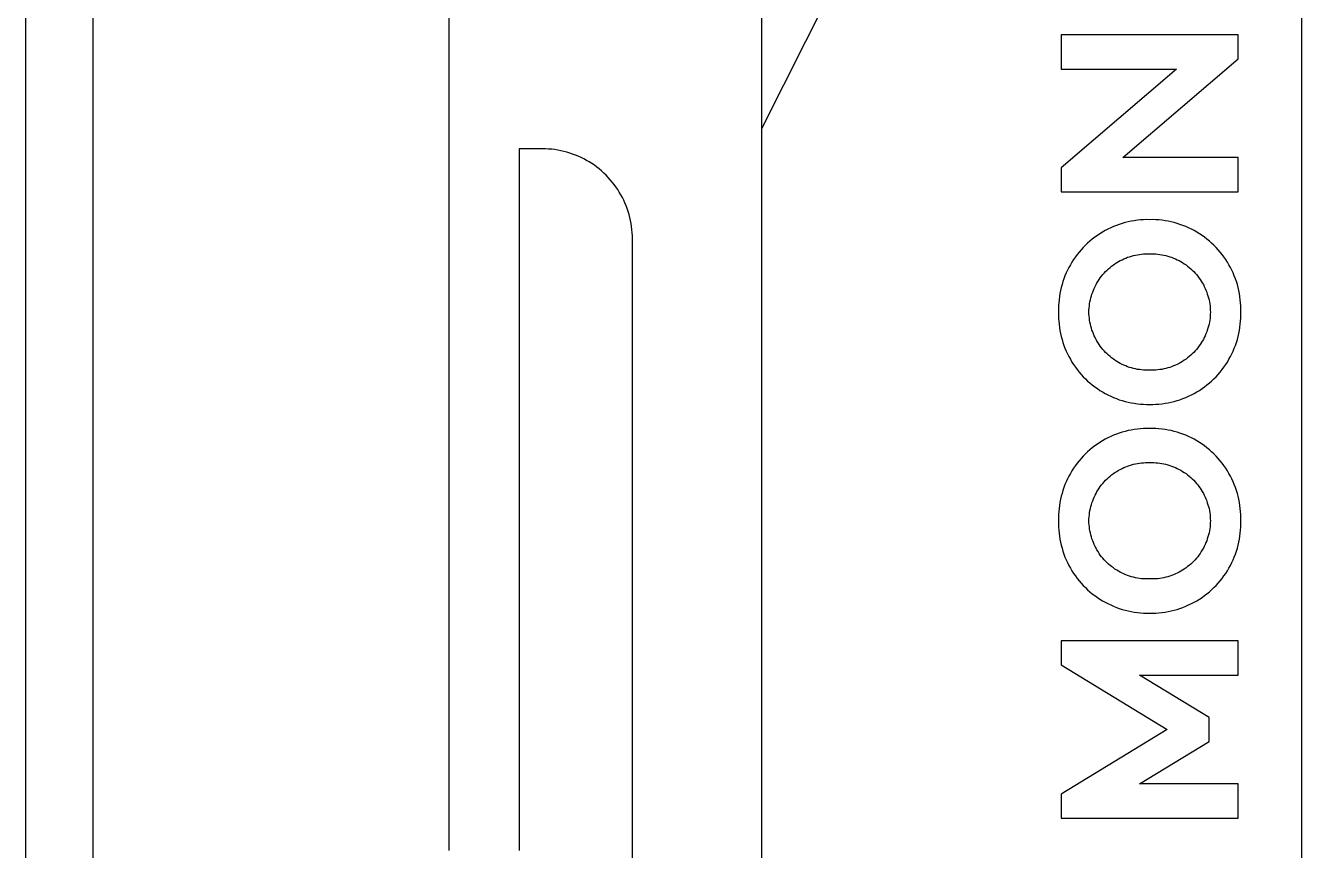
# Model space of a CAD drawing. Header units: inches. Extents: x 0 to 97, y -45 to 96.
# Drawn here: x 0 to 14.19, y 8.95 to 18.12 of the extents above; entities that cross this region are included whole.
import ezdxf

# ---------------------------------------------------------------- set-up
doc = ezdxf.new("R2010")
doc.units = ezdxf.units.IN
doc.header["$MEASUREMENT"] = 0
for name, color, linetype, true_color in [('Engrave (.125_ Depth)', 1, 'Continuous', 0xff0000), ('Information', 7, 'Continuous', 0x000000), ('Outside Profiling (.78_ Depth)', 7, 'Continuous', 0x007f00), ('Pocket (.125_ Depth)', 7, 'Continuous', 0x7d26cd)]:
    doc.layers.add(name, color=color, linetype=linetype, true_color=true_color)

msp = doc.modelspace()

# ---------------------------------------------------------------- linework, layer by layer
at = {"layer": 'Engrave (.125_ Depth)'}
msp.add_line((8.191, 16.975), (10.538, 21.651), dxfattribs=at)
at = {"layer": 'Information'}
msp.add_line((0, 96), (0, 0), dxfattribs=at)
at = {"layer": 'Outside Profiling (.78_ Depth)'}
for p, q in [((14.191, 29.75), (14.191, 6.868)), ((4.712, 8.95), (4.712, 24.75)), ((8.191, 1.75), (8.191, 24.655)), ((0.75, 18.632), (0.75, 1.25)), ((5.75, 16.75), (5.492, 16.75)), ((5.492, 16.75), (5.492, 8.95)), ((5.784, 16.749), (5.75, 16.75)), ((5.818, 16.748), (5.784, 16.749)), ((5.852, 16.745), (5.818, 16.748)), ((5.886, 16.741), (5.852, 16.745)), ((5.92, 16.735), (5.886, 16.741)), ((5.953, 16.729), (5.92, 16.735)), ((5.987, 16.722), (5.953, 16.729)), ((6.02, 16.713), (5.987, 16.722)), ((6.053, 16.703), (6.02, 16.713)), ((6.085, 16.692), (6.053, 16.703)), ((6.117, 16.68), (6.085, 16.692)), ((6.148, 16.667), (6.117, 16.68)), ((6.179, 16.653), (6.148, 16.667)), ((6.21, 16.638), (6.179, 16.653)), ((6.24, 16.622), (6.21, 16.638)), ((6.27, 16.604), (6.24, 16.622)), ((6.298, 16.586), (6.27, 16.604)), ((6.327, 16.567), (6.298, 16.586)), ((6.354, 16.547), (6.327, 16.567)), ((6.381, 16.526), (6.354, 16.547)), ((6.407, 16.504), (6.381, 16.526)), ((6.433, 16.481), (6.407, 16.504)), ((6.457, 16.457), (6.433, 16.481)), ((6.481, 16.433), (6.457, 16.457)), ((6.504, 16.407), (6.481, 16.433)), ((6.526, 16.381), (6.504, 16.407)), ((6.547, 16.354), (6.526, 16.381)), ((6.567, 16.327), (6.547, 16.354)), ((6.586, 16.298), (6.567, 16.327)), ((6.604, 16.27), (6.586, 16.298)), ((6.622, 16.24), (6.604, 16.27)), ((6.638, 16.21), (6.622, 16.24)), ((6.653, 16.179), (6.638, 16.21)), ((6.667, 16.148), (6.653, 16.179)), ((6.68, 16.117), (6.667, 16.148)), ((6.692, 16.085), (6.68, 16.117)), ((6.703, 16.053), (6.692, 16.085)), ((6.713, 16.02), (6.703, 16.053)), ((6.722, 15.987), (6.713, 16.02)), ((6.729, 15.953), (6.722, 15.987)), ((6.735, 15.92), (6.729, 15.953)), ((6.741, 15.886), (6.735, 15.92)), ((6.745, 15.852), (6.741, 15.886)), ((6.748, 15.818), (6.745, 15.852)), ((6.749, 15.784), (6.748, 15.818)), ((6.75, 15.75), (6.749, 15.784)), ((6.75, 1.25), (6.75, 15.75))]:
    msp.add_line(p, q, dxfattribs=at)
at = {"layer": 'Pocket (.125_ Depth)'}
for p, q in [((13.487, 18.016), (11.518, 18.016)), ((11.518, 18.016), (11.518, 17.636)), ((13.487, 17.749), (13.487, 18.016)), ((12.205, 16.652), (13.487, 17.749)), ((11.518, 17.636), (12.801, 17.636)), ((12.801, 17.636), (11.518, 16.539)), ((13.487, 16.652), (12.205, 16.652)), ((13.487, 16.272), (13.487, 16.652)), ((11.518, 16.539), (11.518, 16.272)), ((11.518, 16.272), (13.487, 16.272)), ((12.133, 15.899), (12.101, 15.886)), ((12.165, 15.91), (12.133, 15.899)), ((12.198, 15.921), (12.165, 15.91)), ((12.231, 15.93), (12.198, 15.921)), ((12.264, 15.938), (12.231, 15.93)), ((12.298, 15.945), (12.264, 15.938)), ((12.332, 15.951), (12.298, 15.945)), ((12.366, 15.956), (12.332, 15.951)), ((12.4, 15.959), (12.366, 15.956)), ((12.434, 15.961), (12.4, 15.959)), ((12.468, 15.963), (12.434, 15.961)), ((12.503, 15.962), (12.468, 15.963)), ((12.537, 15.963), (12.503, 15.962)), ((12.571, 15.961), (12.537, 15.963)), ((12.606, 15.959), (12.571, 15.961)), ((12.64, 15.956), (12.606, 15.959)), ((12.674, 15.951), (12.64, 15.956)), ((12.708, 15.945), (12.674, 15.951)), ((12.741, 15.938), (12.708, 15.945)), ((12.775, 15.93), (12.741, 15.938)), ((12.808, 15.921), (12.775, 15.93)), ((12.84, 15.91), (12.808, 15.921)), ((12.873, 15.899), (12.84, 15.91)), ((12.905, 15.886), (12.873, 15.899)), ((11.893, 15.768), (11.865, 15.747)), ((11.921, 15.788), (11.893, 15.768)), ((11.949, 15.806), (11.921, 15.788)), ((11.978, 15.824), (11.949, 15.806)), ((12.008, 15.841), (11.978, 15.824)), ((12.039, 15.857), (12.008, 15.841)), ((12.07, 15.872), (12.039, 15.857)), ((12.101, 15.886), (12.07, 15.872)), ((12.936, 15.872), (12.905, 15.886)), ((12.967, 15.857), (12.936, 15.872)), ((12.997, 15.841), (12.967, 15.857)), ((13.027, 15.824), (12.997, 15.841)), ((13.056, 15.806), (13.027, 15.824)), ((13.085, 15.788), (13.056, 15.806)), ((13.113, 15.768), (13.085, 15.788)), ((13.14, 15.747), (13.113, 15.768)), ((11.741, 15.629), (11.719, 15.603)), ((11.764, 15.654), (11.741, 15.629)), ((11.788, 15.679), (11.764, 15.654)), ((11.813, 15.702), (11.788, 15.679)), ((11.839, 15.725), (11.813, 15.702)), ((11.865, 15.747), (11.839, 15.725)), ((13.167, 15.725), (13.14, 15.747)), ((13.192, 15.702), (13.167, 15.725)), ((13.217, 15.679), (13.192, 15.702)), ((13.241, 15.654), (13.217, 15.679)), ((13.265, 15.629), (13.241, 15.654)), ((13.287, 15.603), (13.265, 15.629)), ((11.638, 15.491), (11.621, 15.462)), ((11.657, 15.52), (11.638, 15.491)), ((11.677, 15.549), (11.657, 15.52)), ((11.697, 15.576), (11.677, 15.549)), ((11.719, 15.603), (11.697, 15.576)), ((12.099, 15.459), (12.117, 15.472)), ((12.117, 15.472), (12.136, 15.485)), ((12.136, 15.485), (12.156, 15.496)), ((12.156, 15.496), (12.175, 15.507)), ((12.175, 15.507), (12.196, 15.517)), ((12.196, 15.517), (12.216, 15.527)), ((12.216, 15.527), (12.237, 15.536)), ((12.237, 15.536), (12.258, 15.544)), ((12.258, 15.544), (12.28, 15.551)), ((12.28, 15.551), (12.301, 15.558)), ((12.301, 15.558), (12.323, 15.564)), ((12.323, 15.564), (12.345, 15.569)), ((12.345, 15.569), (12.367, 15.573)), ((12.367, 15.573), (12.39, 15.577)), ((12.39, 15.577), (12.412, 15.579)), ((12.412, 15.579), (12.435, 15.581)), ((12.435, 15.581), (12.458, 15.583)), ((12.458, 15.583), (12.48, 15.583)), ((12.48, 15.583), (12.503, 15.583)), ((12.503, 15.583), (12.525, 15.583)), ((12.525, 15.583), (12.548, 15.583)), ((12.548, 15.583), (12.571, 15.581)), ((12.571, 15.581), (12.593, 15.579)), ((12.593, 15.579), (12.616, 15.577)), ((12.616, 15.577), (12.638, 15.573)), ((12.638, 15.573), (12.66, 15.569)), ((12.66, 15.569), (12.682, 15.564)), ((12.682, 15.564), (12.704, 15.558)), ((12.704, 15.558), (12.726, 15.551)), ((12.726, 15.551), (12.747, 15.544)), ((12.747, 15.544), (12.769, 15.536)), ((12.769, 15.536), (12.789, 15.527)), ((12.789, 15.527), (12.81, 15.517)), ((12.81, 15.517), (12.83, 15.507)), ((12.83, 15.507), (12.85, 15.496)), ((12.85, 15.496), (12.869, 15.485)), ((12.869, 15.485), (12.888, 15.472)), ((12.888, 15.472), (12.907, 15.459)), ((13.309, 15.576), (13.287, 15.603)), ((13.329, 15.549), (13.309, 15.576)), ((13.349, 15.52), (13.329, 15.549)), ((13.367, 15.491), (13.349, 15.52)), ((13.385, 15.462), (13.367, 15.491)), ((11.561, 15.338), (11.549, 15.306)), ((11.574, 15.37), (11.561, 15.338)), ((11.589, 15.401), (11.574, 15.37)), ((11.604, 15.432), (11.589, 15.401)), ((11.621, 15.462), (11.604, 15.432)), ((11.954, 15.316), (11.968, 15.334)), ((11.968, 15.334), (11.982, 15.352)), ((11.982, 15.352), (11.997, 15.369)), ((11.997, 15.369), (12.013, 15.385)), ((12.013, 15.385), (12.029, 15.401)), ((12.029, 15.401), (12.046, 15.417)), ((12.046, 15.417), (12.063, 15.432)), ((12.063, 15.432), (12.08, 15.446)), ((12.08, 15.446), (12.099, 15.459)), ((12.907, 15.459), (12.925, 15.446)), ((12.925, 15.446), (12.943, 15.432)), ((12.943, 15.432), (12.96, 15.417)), ((12.96, 15.417), (12.977, 15.401)), ((12.977, 15.401), (12.993, 15.385)), ((12.993, 15.385), (13.008, 15.369)), ((13.008, 15.369), (13.023, 15.352)), ((13.023, 15.352), (13.037, 15.334)), ((13.037, 15.334), (13.051, 15.316)), ((13.401, 15.432), (13.385, 15.462)), ((13.417, 15.401), (13.401, 15.432)), ((13.431, 15.37), (13.417, 15.401)), ((13.444, 15.338), (13.431, 15.37)), ((13.457, 15.306), (13.444, 15.338)), ((11.519, 15.208), (11.511, 15.174)), ((11.528, 15.241), (11.519, 15.208)), ((11.538, 15.274), (11.528, 15.241)), ((11.549, 15.306), (11.538, 15.274)), ((11.877, 15.178), (11.886, 15.199)), ((11.886, 15.199), (11.896, 15.22)), ((11.896, 15.22), (11.906, 15.24)), ((11.906, 15.24), (11.917, 15.26)), ((11.917, 15.26), (11.929, 15.279)), ((11.929, 15.279), (11.941, 15.298)), ((11.941, 15.298), (11.954, 15.316)), ((13.051, 15.316), (13.064, 15.298)), ((13.064, 15.298), (13.077, 15.279)), ((13.077, 15.279), (13.088, 15.26)), ((13.088, 15.26), (13.1, 15.24)), ((13.1, 15.24), (13.11, 15.22)), ((13.11, 15.22), (13.12, 15.199)), ((13.12, 15.199), (13.129, 15.178)), ((13.468, 15.274), (13.457, 15.306)), ((13.478, 15.241), (13.468, 15.274)), ((13.487, 15.208), (13.478, 15.241)), ((13.494, 15.174), (13.487, 15.208)), ((11.495, 15.073), (11.492, 15.039)), ((11.499, 15.107), (11.495, 15.073)), ((11.505, 15.141), (11.499, 15.107)), ((11.511, 15.174), (11.505, 15.141)), ((11.835, 15.026), (11.839, 15.048)), ((11.839, 15.048), (11.843, 15.071)), ((11.843, 15.071), (11.848, 15.093)), ((11.848, 15.093), (11.854, 15.114)), ((11.854, 15.114), (11.861, 15.136)), ((11.861, 15.136), (11.869, 15.157)), ((11.869, 15.157), (11.877, 15.178)), ((13.129, 15.178), (13.137, 15.157)), ((13.137, 15.157), (13.144, 15.136)), ((13.144, 15.136), (13.151, 15.114)), ((13.151, 15.114), (13.157, 15.093)), ((13.157, 15.093), (13.163, 15.071)), ((13.163, 15.071), (13.167, 15.048)), ((13.167, 15.048), (13.171, 15.026)), ((13.501, 15.141), (13.494, 15.174)), ((13.506, 15.107), (13.501, 15.141)), ((13.51, 15.073), (13.506, 15.107)), ((13.513, 15.039), (13.51, 15.073)), ((11.492, 15.039), (11.49, 15.004)), ((11.49, 15.004), (11.49, 14.97)), ((11.49, 14.97), (11.49, 14.936)), ((11.49, 14.936), (11.49, 14.901)), ((11.49, 14.901), (11.49, 14.867)), ((11.828, 14.958), (11.83, 14.981)), ((11.828, 14.936), (11.828, 14.958)), ((11.828, 14.913), (11.828, 14.936)), ((11.83, 14.89), (11.828, 14.913)), ((11.83, 14.981), (11.832, 15.004)), ((11.832, 15.004), (11.835, 15.026)), ((13.171, 15.026), (13.174, 15.004)), ((13.174, 15.004), (13.176, 14.981)), ((13.176, 14.981), (13.177, 14.958)), ((13.177, 14.913), (13.176, 14.89)), ((13.177, 14.958), (13.178, 14.936)), ((13.178, 14.936), (13.177, 14.913)), ((13.515, 15.004), (13.513, 15.039)), ((13.516, 14.97), (13.515, 15.004)), ((13.515, 14.936), (13.516, 14.97)), ((13.516, 14.901), (13.515, 14.936)), ((13.515, 14.867), (13.516, 14.901)), ((11.49, 14.867), (11.492, 14.833)), ((11.492, 14.833), (11.495, 14.799)), ((11.495, 14.799), (11.499, 14.765)), ((11.499, 14.765), (11.505, 14.731)), ((11.832, 14.868), (11.83, 14.89)), ((11.835, 14.845), (11.832, 14.868)), ((11.839, 14.823), (11.835, 14.845)), ((11.843, 14.801), (11.839, 14.823)), ((11.848, 14.779), (11.843, 14.801)), ((11.854, 14.757), (11.848, 14.779)), ((13.157, 14.779), (13.151, 14.757)), ((13.163, 14.801), (13.157, 14.779)), ((13.167, 14.823), (13.163, 14.801)), ((13.171, 14.845), (13.167, 14.823)), ((13.174, 14.868), (13.171, 14.845)), ((13.176, 14.89), (13.174, 14.868)), ((13.501, 14.731), (13.506, 14.765)), ((13.506, 14.765), (13.51, 14.799)), ((13.51, 14.799), (13.513, 14.833)), ((13.513, 14.833), (13.515, 14.867)), ((11.505, 14.731), (11.511, 14.697)), ((11.511, 14.697), (11.519, 14.664)), ((11.519, 14.664), (11.528, 14.63)), ((11.528, 14.63), (11.538, 14.598)), ((11.861, 14.735), (11.854, 14.757)), ((11.869, 14.714), (11.861, 14.735)), ((11.877, 14.693), (11.869, 14.714)), ((11.886, 14.672), (11.877, 14.693)), ((11.896, 14.652), (11.886, 14.672)), ((11.906, 14.632), (11.896, 14.652)), ((11.917, 14.612), (11.906, 14.632)), ((13.1, 14.632), (13.088, 14.612)), ((13.11, 14.652), (13.1, 14.632)), ((13.12, 14.672), (13.11, 14.652)), ((13.129, 14.693), (13.12, 14.672)), ((13.137, 14.714), (13.129, 14.693)), ((13.144, 14.735), (13.137, 14.714)), ((13.151, 14.757), (13.144, 14.735)), ((13.468, 14.598), (13.478, 14.63)), ((13.478, 14.63), (13.487, 14.664)), ((13.487, 14.664), (13.494, 14.697)), ((13.494, 14.697), (13.501, 14.731)), ((11.538, 14.598), (11.549, 14.565)), ((11.549, 14.565), (11.561, 14.533)), ((11.561, 14.533), (11.574, 14.501)), ((11.574, 14.501), (11.589, 14.47)), ((11.929, 14.593), (11.917, 14.612)), ((11.941, 14.574), (11.929, 14.593)), ((11.954, 14.555), (11.941, 14.574)), ((11.968, 14.537), (11.954, 14.555)), ((11.982, 14.52), (11.968, 14.537)), ((11.997, 14.503), (11.982, 14.52)), ((12.013, 14.486), (11.997, 14.503)), ((12.029, 14.47), (12.013, 14.486)), ((12.993, 14.486), (12.977, 14.47)), ((13.008, 14.503), (12.993, 14.486)), ((13.023, 14.52), (13.008, 14.503)), ((13.037, 14.537), (13.023, 14.52)), ((13.051, 14.555), (13.037, 14.537)), ((13.064, 14.574), (13.051, 14.555)), ((13.077, 14.593), (13.064, 14.574)), ((13.088, 14.612), (13.077, 14.593)), ((13.417, 14.47), (13.431, 14.501)), ((13.431, 14.501), (13.444, 14.533)), ((13.444, 14.533), (13.457, 14.565)), ((13.457, 14.565), (13.468, 14.598)), ((11.589, 14.47), (11.604, 14.44)), ((11.604, 14.44), (11.621, 14.41)), ((11.621, 14.41), (11.638, 14.38)), ((11.638, 14.38), (11.657, 14.351)), ((11.657, 14.351), (11.677, 14.323)), ((12.046, 14.455), (12.029, 14.47)), ((12.063, 14.44), (12.046, 14.455)), ((12.08, 14.426), (12.063, 14.44)), ((12.099, 14.412), (12.08, 14.426)), ((12.117, 14.399), (12.099, 14.412)), ((12.136, 14.387), (12.117, 14.399)), ((12.156, 14.375), (12.136, 14.387)), ((12.175, 14.364), (12.156, 14.375)), ((12.196, 14.354), (12.175, 14.364)), ((12.216, 14.345), (12.196, 14.354)), ((12.237, 14.336), (12.216, 14.345)), ((12.258, 14.328), (12.237, 14.336)), ((12.769, 14.336), (12.747, 14.328)), ((12.789, 14.345), (12.769, 14.336)), ((12.81, 14.354), (12.789, 14.345)), ((12.83, 14.364), (12.81, 14.354)), ((12.85, 14.375), (12.83, 14.364)), ((12.869, 14.387), (12.85, 14.375)), ((12.888, 14.399), (12.869, 14.387)), ((12.907, 14.412), (12.888, 14.399)), ((12.925, 14.426), (12.907, 14.412)), ((12.943, 14.44), (12.925, 14.426)), ((12.96, 14.455), (12.943, 14.44)), ((12.977, 14.47), (12.96, 14.455)), ((13.329, 14.323), (13.349, 14.351)), ((13.349, 14.351), (13.367, 14.38)), ((13.367, 14.38), (13.385, 14.41)), ((13.385, 14.41), (13.401, 14.44)), ((13.401, 14.44), (13.417, 14.47)), ((11.677, 14.323), (11.697, 14.295)), ((11.697, 14.295), (11.719, 14.269)), ((11.719, 14.269), (11.741, 14.243)), ((11.741, 14.243), (11.764, 14.217)), ((11.764, 14.217), (11.788, 14.193)), ((11.788, 14.193), (11.813, 14.169)), ((12.28, 14.32), (12.258, 14.328)), ((12.301, 14.314), (12.28, 14.32)), ((12.323, 14.308), (12.301, 14.314)), ((12.345, 14.303), (12.323, 14.308)), ((12.367, 14.298), (12.345, 14.303)), ((12.39, 14.295), (12.367, 14.298)), ((12.412, 14.292), (12.39, 14.295)), ((12.435, 14.29), (12.412, 14.292)), ((12.458, 14.289), (12.435, 14.29)), ((12.48, 14.288), (12.458, 14.289)), ((12.503, 14.289), (12.48, 14.288)), ((12.525, 14.288), (12.503, 14.289)), ((12.548, 14.289), (12.525, 14.288)), ((12.571, 14.29), (12.548, 14.289)), ((12.593, 14.292), (12.571, 14.29)), ((12.616, 14.295), (12.593, 14.292)), ((12.638, 14.298), (12.616, 14.295)), ((12.66, 14.303), (12.638, 14.298)), ((12.682, 14.308), (12.66, 14.303)), ((12.704, 14.314), (12.682, 14.308)), ((12.726, 14.32), (12.704, 14.314)), ((12.747, 14.328), (12.726, 14.32)), ((13.192, 14.169), (13.217, 14.193)), ((13.217, 14.193), (13.241, 14.217)), ((13.241, 14.217), (13.265, 14.243)), ((13.265, 14.243), (13.287, 14.269)), ((13.287, 14.269), (13.309, 14.295)), ((13.309, 14.295), (13.329, 14.323)), ((11.813, 14.169), (11.839, 14.147)), ((11.839, 14.147), (11.865, 14.125)), ((11.865, 14.125), (11.893, 14.104)), ((11.893, 14.104), (11.921, 14.084)), ((11.921, 14.084), (11.949, 14.065)), ((11.949, 14.065), (11.978, 14.047)), ((13.027, 14.047), (13.056, 14.065)), ((13.056, 14.065), (13.085, 14.084)), ((13.085, 14.084), (13.113, 14.104)), ((13.113, 14.104), (13.14, 14.125)), ((13.14, 14.125), (13.167, 14.147)), ((13.167, 14.147), (13.192, 14.169)), ((11.978, 14.047), (12.008, 14.03)), ((12.008, 14.03), (12.039, 14.014)), ((12.039, 14.014), (12.07, 13.999)), ((12.07, 13.999), (12.101, 13.986)), ((12.101, 13.986), (12.133, 13.973)), ((12.133, 13.973), (12.165, 13.961)), ((12.165, 13.961), (12.198, 13.951)), ((12.198, 13.951), (12.231, 13.942)), ((12.231, 13.942), (12.264, 13.933)), ((12.264, 13.933), (12.298, 13.926)), ((12.298, 13.926), (12.332, 13.921)), ((12.332, 13.921), (12.366, 13.916)), ((12.366, 13.916), (12.4, 13.912)), ((12.4, 13.912), (12.434, 13.91)), ((12.434, 13.91), (12.468, 13.909)), ((12.468, 13.909), (12.503, 13.909)), ((12.503, 13.909), (12.537, 13.909)), ((12.537, 13.909), (12.571, 13.91)), ((12.571, 13.91), (12.606, 13.912)), ((12.606, 13.912), (12.64, 13.916)), ((12.64, 13.916), (12.674, 13.921)), ((12.674, 13.921), (12.708, 13.926)), ((12.708, 13.926), (12.741, 13.933)), ((12.741, 13.933), (12.775, 13.942)), ((12.775, 13.942), (12.808, 13.951)), ((12.808, 13.951), (12.84, 13.961)), ((12.84, 13.961), (12.873, 13.973)), ((12.873, 13.973), (12.905, 13.986)), ((12.905, 13.986), (12.936, 13.999)), ((12.936, 13.999), (12.967, 14.014)), ((12.967, 14.014), (12.997, 14.03)), ((12.997, 14.03), (13.027, 14.047)), ((12.298, 13.624), (12.264, 13.617)), ((12.332, 13.63), (12.298, 13.624)), ((12.366, 13.635), (12.332, 13.63)), ((12.4, 13.638), (12.366, 13.635)), ((12.434, 13.641), (12.4, 13.638)), ((12.468, 13.642), (12.434, 13.641)), ((12.503, 13.642), (12.468, 13.642)), ((12.537, 13.642), (12.503, 13.642)), ((12.571, 13.641), (12.537, 13.642)), ((12.606, 13.638), (12.571, 13.641)), ((12.64, 13.635), (12.606, 13.638)), ((12.674, 13.63), (12.64, 13.635)), ((12.708, 13.624), (12.674, 13.63)), ((12.741, 13.617), (12.708, 13.624)), ((11.949, 13.486), (11.921, 13.467)), ((11.978, 13.504), (11.949, 13.486)), ((12.008, 13.521), (11.978, 13.504)), ((12.039, 13.537), (12.008, 13.521)), ((12.07, 13.551), (12.039, 13.537)), ((12.101, 13.565), (12.07, 13.551)), ((12.133, 13.578), (12.101, 13.565)), ((12.165, 13.589), (12.133, 13.578)), ((12.198, 13.6), (12.165, 13.589)), ((12.231, 13.609), (12.198, 13.6)), ((12.264, 13.617), (12.231, 13.609)), ((12.775, 13.609), (12.741, 13.617)), ((12.808, 13.6), (12.775, 13.609)), ((12.84, 13.589), (12.808, 13.6)), ((12.873, 13.578), (12.84, 13.589)), ((12.905, 13.565), (12.873, 13.578)), ((12.936, 13.551), (12.905, 13.565)), ((12.967, 13.537), (12.936, 13.551)), ((12.997, 13.521), (12.967, 13.537)), ((13.027, 13.504), (12.997, 13.521)), ((13.056, 13.486), (13.027, 13.504)), ((13.085, 13.467), (13.056, 13.486)), ((11.788, 13.358), (11.764, 13.333)), ((11.813, 13.382), (11.788, 13.358)), ((11.839, 13.404), (11.813, 13.382)), ((11.865, 13.426), (11.839, 13.404)), ((11.893, 13.447), (11.865, 13.426)), ((11.921, 13.467), (11.893, 13.447)), ((13.113, 13.447), (13.085, 13.467)), ((13.14, 13.426), (13.113, 13.447)), ((13.167, 13.404), (13.14, 13.426)), ((13.192, 13.382), (13.167, 13.404)), ((13.217, 13.358), (13.192, 13.382)), ((13.241, 13.333), (13.217, 13.358)), ((11.657, 13.2), (11.638, 13.171)), ((11.677, 13.228), (11.657, 13.2)), ((11.697, 13.255), (11.677, 13.228)), ((11.719, 13.282), (11.697, 13.255)), ((11.741, 13.308), (11.719, 13.282)), ((11.764, 13.333), (11.741, 13.308)), ((12.196, 13.197), (12.216, 13.206)), ((12.216, 13.206), (12.237, 13.215)), ((12.237, 13.215), (12.258, 13.223)), ((12.258, 13.223), (12.28, 13.231)), ((12.28, 13.231), (12.301, 13.237)), ((12.301, 13.237), (12.323, 13.243)), ((12.323, 13.243), (12.345, 13.248)), ((12.345, 13.248), (12.367, 13.252)), ((12.367, 13.252), (12.39, 13.256)), ((12.39, 13.256), (12.412, 13.259)), ((12.412, 13.259), (12.435, 13.261)), ((12.435, 13.261), (12.458, 13.262)), ((12.458, 13.262), (12.48, 13.262)), ((12.48, 13.262), (12.503, 13.262)), ((12.503, 13.262), (12.525, 13.262)), ((12.525, 13.262), (12.548, 13.262)), ((12.548, 13.262), (12.571, 13.261)), ((12.571, 13.261), (12.593, 13.259)), ((12.593, 13.259), (12.616, 13.256)), ((12.616, 13.256), (12.638, 13.252)), ((12.638, 13.252), (12.66, 13.248)), ((12.66, 13.248), (12.682, 13.243)), ((12.682, 13.243), (12.704, 13.237)), ((12.704, 13.237), (12.726, 13.231)), ((12.726, 13.231), (12.747, 13.223)), ((12.747, 13.223), (12.769, 13.215)), ((12.769, 13.215), (12.789, 13.206)), ((12.789, 13.206), (12.81, 13.197)), ((13.265, 13.308), (13.241, 13.333)), ((13.287, 13.282), (13.265, 13.308)), ((13.309, 13.255), (13.287, 13.282)), ((13.329, 13.228), (13.309, 13.255)), ((13.349, 13.2), (13.329, 13.228)), ((13.367, 13.171), (13.349, 13.2)), ((11.589, 13.081), (11.574, 13.049)), ((11.604, 13.111), (11.589, 13.081)), ((11.621, 13.141), (11.604, 13.111)), ((11.638, 13.171), (11.621, 13.141)), ((11.997, 13.048), (12.013, 13.065)), ((12.013, 13.065), (12.029, 13.081)), ((12.029, 13.081), (12.046, 13.096)), ((12.046, 13.096), (12.063, 13.111)), ((12.063, 13.111), (12.08, 13.125)), ((12.08, 13.125), (12.099, 13.139)), ((12.099, 13.139), (12.117, 13.152)), ((12.117, 13.152), (12.136, 13.164)), ((12.136, 13.164), (12.156, 13.176)), ((12.156, 13.176), (12.175, 13.186)), ((12.175, 13.186), (12.196, 13.197)), ((12.81, 13.197), (12.83, 13.186)), ((12.83, 13.186), (12.85, 13.176)), ((12.85, 13.176), (12.869, 13.164)), ((12.869, 13.164), (12.888, 13.152)), ((12.888, 13.152), (12.907, 13.139)), ((12.907, 13.139), (12.925, 13.125)), ((12.925, 13.125), (12.943, 13.111)), ((12.943, 13.111), (12.96, 13.096)), ((12.96, 13.096), (12.977, 13.081)), ((12.977, 13.081), (12.993, 13.065)), ((12.993, 13.065), (13.008, 13.048)), ((13.385, 13.141), (13.367, 13.171)), ((13.401, 13.111), (13.385, 13.141)), ((13.417, 13.081), (13.401, 13.111)), ((13.431, 13.049), (13.417, 13.081)), ((11.528, 12.92), (11.519, 12.887)), ((11.538, 12.953), (11.528, 12.92)), ((11.549, 12.986), (11.538, 12.953)), ((11.561, 13.018), (11.549, 12.986)), ((11.574, 13.049), (11.561, 13.018)), ((11.896, 12.899), (11.906, 12.919)), ((11.906, 12.919), (11.917, 12.939)), ((11.917, 12.939), (11.929, 12.958)), ((11.929, 12.958), (11.941, 12.977)), ((11.941, 12.977), (11.954, 12.996)), ((11.954, 12.996), (11.968, 13.014)), ((11.968, 13.014), (11.982, 13.031)), ((11.982, 13.031), (11.997, 13.048)), ((13.008, 13.048), (13.023, 13.031)), ((13.023, 13.031), (13.037, 13.014)), ((13.037, 13.014), (13.051, 12.996)), ((13.051, 12.996), (13.064, 12.977)), ((13.064, 12.977), (13.077, 12.958)), ((13.077, 12.958), (13.088, 12.939)), ((13.088, 12.939), (13.1, 12.919)), ((13.1, 12.919), (13.11, 12.899)), ((13.444, 13.018), (13.431, 13.049)), ((13.457, 12.986), (13.444, 13.018)), ((13.468, 12.953), (13.457, 12.986)), ((13.478, 12.92), (13.468, 12.953)), ((13.487, 12.887), (13.478, 12.92)), ((11.499, 12.786), (11.495, 12.752)), ((11.505, 12.82), (11.499, 12.786)), ((11.511, 12.854), (11.505, 12.82)), ((11.519, 12.887), (11.511, 12.854)), ((11.848, 12.772), (11.854, 12.794)), ((11.854, 12.794), (11.861, 12.815)), ((11.861, 12.815), (11.869, 12.837)), ((11.869, 12.837), (11.877, 12.858)), ((11.877, 12.858), (11.886, 12.879)), ((11.886, 12.879), (11.896, 12.899)), ((13.11, 12.899), (13.12, 12.879)), ((13.12, 12.879), (13.129, 12.858)), ((13.129, 12.858), (13.137, 12.837)), ((13.137, 12.837), (13.144, 12.815)), ((13.144, 12.815), (13.151, 12.794)), ((13.151, 12.794), (13.157, 12.772)), ((13.494, 12.854), (13.487, 12.887)), ((13.501, 12.82), (13.494, 12.854)), ((13.506, 12.786), (13.501, 12.82)), ((13.51, 12.752), (13.506, 12.786)), ((11.492, 12.718), (11.49, 12.684)), ((11.49, 12.684), (11.49, 12.649)), ((11.49, 12.649), (11.49, 12.615)), ((11.495, 12.752), (11.492, 12.718)), ((11.828, 12.638), (11.83, 12.66)), ((11.828, 12.615), (11.828, 12.638)), ((11.83, 12.66), (11.832, 12.683)), ((11.832, 12.683), (11.835, 12.705)), ((11.835, 12.705), (11.839, 12.728)), ((11.839, 12.728), (11.843, 12.75)), ((11.843, 12.75), (11.848, 12.772)), ((13.157, 12.772), (13.163, 12.75)), ((13.163, 12.75), (13.167, 12.728)), ((13.167, 12.728), (13.171, 12.705)), ((13.171, 12.705), (13.174, 12.683)), ((13.174, 12.683), (13.176, 12.66)), ((13.176, 12.66), (13.177, 12.638)), ((13.177, 12.638), (13.178, 12.615)), ((13.513, 12.718), (13.51, 12.752)), ((13.515, 12.684), (13.513, 12.718)), ((13.516, 12.649), (13.515, 12.684)), ((13.515, 12.615), (13.516, 12.649)), ((11.49, 12.615), (11.49, 12.581)), ((11.49, 12.581), (11.49, 12.546)), ((11.49, 12.546), (11.492, 12.512)), ((11.492, 12.512), (11.495, 12.478)), ((11.828, 12.592), (11.828, 12.615)), ((11.83, 12.57), (11.828, 12.592)), ((11.832, 12.547), (11.83, 12.57)), ((11.835, 12.525), (11.832, 12.547)), ((11.839, 12.502), (11.835, 12.525)), ((11.843, 12.48), (11.839, 12.502)), ((13.167, 12.502), (13.163, 12.48)), ((13.171, 12.525), (13.167, 12.502)), ((13.174, 12.547), (13.171, 12.525)), ((13.176, 12.57), (13.174, 12.547)), ((13.177, 12.592), (13.176, 12.57)), ((13.178, 12.615), (13.177, 12.592)), ((13.51, 12.478), (13.513, 12.512)), ((13.513, 12.512), (13.515, 12.546)), ((13.516, 12.581), (13.515, 12.615)), ((13.515, 12.546), (13.516, 12.581)), ((11.495, 12.478), (11.499, 12.444)), ((11.499, 12.444), (11.505, 12.41)), ((11.505, 12.41), (11.511, 12.376)), ((11.511, 12.376), (11.519, 12.343)), ((11.848, 12.458), (11.843, 12.48)), ((11.854, 12.436), (11.848, 12.458)), ((11.861, 12.415), (11.854, 12.436)), ((11.869, 12.393), (11.861, 12.415)), ((11.877, 12.372), (11.869, 12.393)), ((11.886, 12.352), (11.877, 12.372)), ((11.896, 12.331), (11.886, 12.352)), ((13.12, 12.352), (13.11, 12.331)), ((13.129, 12.372), (13.12, 12.352)), ((13.137, 12.393), (13.129, 12.372)), ((13.144, 12.415), (13.137, 12.393)), ((13.151, 12.436), (13.144, 12.415)), ((13.157, 12.458), (13.151, 12.436)), ((13.163, 12.48), (13.157, 12.458)), ((13.487, 12.343), (13.494, 12.376)), ((13.494, 12.376), (13.501, 12.41)), ((13.501, 12.41), (13.506, 12.444)), ((13.506, 12.444), (13.51, 12.478)), ((11.519, 12.343), (11.528, 12.31)), ((11.528, 12.31), (11.538, 12.277)), ((11.538, 12.277), (11.549, 12.244)), ((11.549, 12.244), (11.561, 12.212)), ((11.561, 12.212), (11.574, 12.181)), ((11.906, 12.311), (11.896, 12.331)), ((11.917, 12.291), (11.906, 12.311)), ((11.929, 12.272), (11.917, 12.291)), ((11.941, 12.253), (11.929, 12.272)), ((11.954, 12.234), (11.941, 12.253)), ((11.968, 12.216), (11.954, 12.234)), ((11.982, 12.199), (11.968, 12.216)), ((13.037, 12.216), (13.023, 12.199)), ((13.051, 12.234), (13.037, 12.216)), ((13.064, 12.253), (13.051, 12.234)), ((13.077, 12.272), (13.064, 12.253)), ((13.088, 12.291), (13.077, 12.272)), ((13.1, 12.311), (13.088, 12.291)), ((13.11, 12.331), (13.1, 12.311)), ((13.431, 12.181), (13.444, 12.212)), ((13.444, 12.212), (13.457, 12.244)), ((13.457, 12.244), (13.468, 12.277)), ((13.468, 12.277), (13.478, 12.31)), ((13.478, 12.31), (13.487, 12.343)), ((11.574, 12.181), (11.589, 12.15)), ((11.589, 12.15), (11.604, 12.119)), ((11.604, 12.119), (11.621, 12.089)), ((11.621, 12.089), (11.638, 12.059)), ((11.997, 12.182), (11.982, 12.199)), ((12.013, 12.165), (11.997, 12.182)), ((12.029, 12.149), (12.013, 12.165)), ((12.046, 12.134), (12.029, 12.149)), ((12.063, 12.119), (12.046, 12.134)), ((12.08, 12.105), (12.063, 12.119)), ((12.099, 12.091), (12.08, 12.105)), ((12.117, 12.079), (12.099, 12.091)), ((12.136, 12.066), (12.117, 12.079)), ((12.156, 12.055), (12.136, 12.066)), ((12.869, 12.066), (12.85, 12.055)), ((12.888, 12.079), (12.869, 12.066)), ((12.907, 12.091), (12.888, 12.079)), ((12.925, 12.105), (12.907, 12.091)), ((12.943, 12.119), (12.925, 12.105)), ((12.96, 12.134), (12.943, 12.119)), ((12.977, 12.149), (12.96, 12.134)), ((12.993, 12.165), (12.977, 12.149)), ((13.008, 12.182), (12.993, 12.165)), ((13.023, 12.199), (13.008, 12.182)), ((13.367, 12.059), (13.385, 12.089)), ((13.385, 12.089), (13.401, 12.119)), ((13.401, 12.119), (13.417, 12.15)), ((13.417, 12.15), (13.431, 12.181)), ((11.638, 12.059), (11.657, 12.03)), ((11.657, 12.03), (11.677, 12.002)), ((11.677, 12.002), (11.697, 11.975)), ((11.697, 11.975), (11.719, 11.948)), ((11.719, 11.948), (11.741, 11.922)), ((11.741, 11.922), (11.764, 11.897)), ((12.175, 12.044), (12.156, 12.055)), ((12.196, 12.033), (12.175, 12.044)), ((12.216, 12.024), (12.196, 12.033)), ((12.237, 12.015), (12.216, 12.024)), ((12.258, 12.007), (12.237, 12.015)), ((12.28, 12), (12.258, 12.007)), ((12.301, 11.993), (12.28, 12)), ((12.323, 11.987), (12.301, 11.993)), ((12.345, 11.982), (12.323, 11.987)), ((12.367, 11.978), (12.345, 11.982)), ((12.39, 11.974), (12.367, 11.978)), ((12.412, 11.971), (12.39, 11.974)), ((12.435, 11.969), (12.412, 11.971)), ((12.458, 11.968), (12.435, 11.969)), ((12.48, 11.968), (12.458, 11.968)), ((12.503, 11.968), (12.48, 11.968)), ((12.525, 11.968), (12.503, 11.968)), ((12.548, 11.968), (12.525, 11.968)), ((12.571, 11.969), (12.548, 11.968)), ((12.593, 11.971), (12.571, 11.969)), ((12.616, 11.974), (12.593, 11.971)), ((12.638, 11.978), (12.616, 11.974)), ((12.66, 11.982), (12.638, 11.978)), ((12.682, 11.987), (12.66, 11.982)), ((12.704, 11.993), (12.682, 11.987)), ((12.726, 12), (12.704, 11.993)), ((12.747, 12.007), (12.726, 12)), ((12.769, 12.015), (12.747, 12.007)), ((12.789, 12.024), (12.769, 12.015)), ((12.81, 12.033), (12.789, 12.024)), ((12.83, 12.044), (12.81, 12.033)), ((12.85, 12.055), (12.83, 12.044)), ((13.241, 11.897), (13.265, 11.922)), ((13.265, 11.922), (13.287, 11.948)), ((13.287, 11.948), (13.309, 11.975)), ((13.309, 11.975), (13.329, 12.002)), ((13.329, 12.002), (13.349, 12.03)), ((13.349, 12.03), (13.367, 12.059)), ((11.764, 11.897), (11.788, 11.872)), ((11.788, 11.872), (11.813, 11.849)), ((11.813, 11.849), (11.839, 11.826)), ((11.839, 11.826), (11.865, 11.804)), ((11.865, 11.804), (11.893, 11.783)), ((11.893, 11.783), (11.921, 11.763)), ((13.085, 11.763), (13.113, 11.783)), ((13.113, 11.783), (13.14, 11.804)), ((13.14, 11.804), (13.167, 11.826)), ((13.167, 11.826), (13.192, 11.849)), ((13.192, 11.849), (13.217, 11.872)), ((13.217, 11.872), (13.241, 11.897)), ((11.921, 11.763), (11.949, 11.744)), ((11.949, 11.744), (11.978, 11.726)), ((11.978, 11.726), (12.008, 11.709)), ((12.008, 11.709), (12.039, 11.694)), ((12.039, 11.694), (12.07, 11.679)), ((12.07, 11.679), (12.101, 11.665)), ((12.101, 11.665), (12.133, 11.652)), ((12.133, 11.652), (12.165, 11.641)), ((12.165, 11.641), (12.198, 11.63)), ((12.808, 11.63), (12.84, 11.641)), ((12.84, 11.641), (12.873, 11.652)), ((12.873, 11.652), (12.905, 11.665)), ((12.905, 11.665), (12.936, 11.679)), ((12.936, 11.679), (12.967, 11.694)), ((12.967, 11.694), (12.997, 11.709)), ((12.997, 11.709), (13.027, 11.726)), ((13.027, 11.726), (13.056, 11.744)), ((13.056, 11.744), (13.085, 11.763)), ((12.198, 11.63), (12.231, 11.621)), ((12.231, 11.621), (12.264, 11.613)), ((12.264, 11.613), (12.298, 11.606)), ((12.298, 11.606), (12.332, 11.6)), ((12.332, 11.6), (12.366, 11.595)), ((12.366, 11.595), (12.4, 11.592)), ((12.4, 11.592), (12.434, 11.589)), ((12.434, 11.589), (12.468, 11.588)), ((12.468, 11.588), (12.503, 11.588)), ((12.503, 11.588), (12.537, 11.588)), ((12.537, 11.588), (12.571, 11.589)), ((12.571, 11.589), (12.606, 11.592)), ((12.606, 11.592), (12.64, 11.595)), ((12.64, 11.595), (12.674, 11.6)), ((12.674, 11.6), (12.708, 11.606)), ((12.708, 11.606), (12.741, 11.613)), ((12.741, 11.613), (12.775, 11.621)), ((12.775, 11.621), (12.808, 11.63)), ((13.487, 11.279), (11.518, 11.279)), ((11.518, 11.279), (11.518, 11.012)), ((13.487, 10.899), (13.487, 11.279)), ((11.518, 11.012), (12.697, 10.294)), ((13.164, 10.427), (12.39, 10.899)), ((12.39, 10.899), (13.487, 10.899)), ((13.164, 10.162), (13.164, 10.427)), ((12.697, 10.294), (11.518, 9.577)), ((12.39, 9.69), (13.164, 10.162)), ((13.487, 9.69), (12.39, 9.69)), ((13.487, 9.31), (13.487, 9.69)), ((11.518, 9.577), (11.518, 9.31)), ((11.518, 9.31), (13.487, 9.31))]:
    msp.add_line(p, q, dxfattribs=at)

doc.saveas('drawing.dxf')
